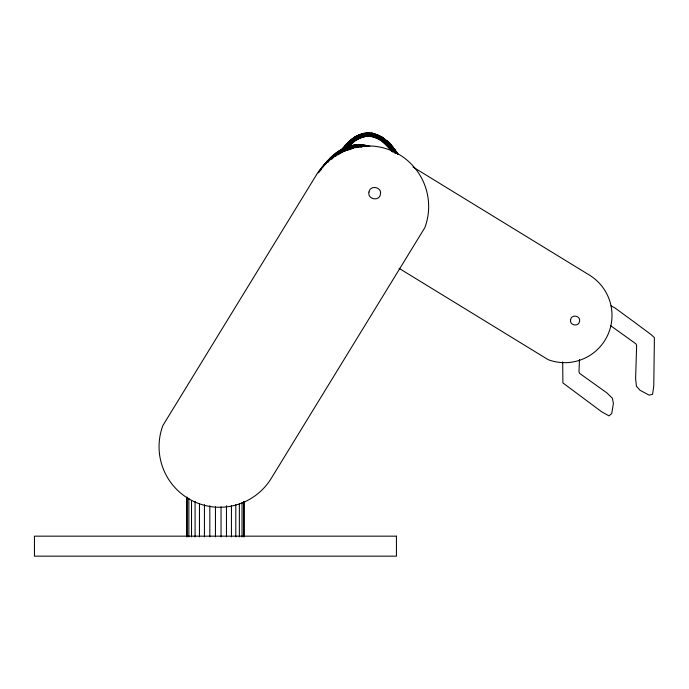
<?xml version="1.0" encoding="UTF-8"?>
<svg xmlns="http://www.w3.org/2000/svg" width="689" height="689" viewBox="0 0 689 689"><rect width="100%" height="100%" fill="white"/><g stroke="black" fill="none" stroke-linecap="round" stroke-linejoin="round"><path stroke-width="1.03" d="M562.698 361.854L562.904 382.92L601.661 411.781L609.033 415.889L611.763 413.495L613.391 403.341L612.375 398.208L606.949 392.954L579.75 373.455L578.984 371.905L579.483 359.615M373.61 136.973L369.089 136.31L369.226 132.839L366.565 132.899L358.762 135.104L353.827 137.912M332.727 155.645C340.642 148.523 351.218 143.863 362.001 144.785L361.803 147.102C353.276 146.395 344.75 149.375 337.954 154.439M371.337 136.551L371.888 133.123L366.574 132.96M365.764 146.55L366.005 145.379L369.907 146.412M382.162 137.206L374.532 133.709L373.593 137.042L378.089 138.833L379.605 135.922L372.723 133.528M375.979 137.473L382.516 141.598L390.577 149.573M377.064 134.76L375.841 137.809M377.133 134.588L379.648 135.828M378.364 138.308C368.451 131.384 354.335 137.817 347.368 146.766M392.67 151.744C382.92 134.768 360.097 129.308 347.583 146.955M396.657 152.725C392.153 146.111 386.632 139.927 379.518 136.086L379.682 135.767M384.729 143.226L380.517 139.789M384.436 139.057L382.119 137.275L386.873 140.78L391.197 145.078L398.113 154.31M380.492 139.824L378.39 138.256M380.294 140.134L382.162 137.214L384.565 138.885L382.473 141.658M361.871 146.344C351.485 145.439 341.382 150.021 333.734 156.799L332.709 155.619L329.816 158.306L324.545 164.137L318.309 172.879L319.92 170.441M320.161 170.605L321.281 169.012M320.359 170.743L321.479 169.149M340.917 150.753C347.084 142.235 355.584 133.942 366.565 132.899L366.841 136.362L369.089 136.31M340.969 150.788L342.855 148.273M341.072 150.857L347.032 143.708M322.409 167.418C332.511 152.932 350.572 140.625 368.839 146.464M323.796 166.032C333.631 152.588 350.615 141.452 367.805 146.447M343.131 148.488L349.306 141.701L353.913 138.033M343.286 148.609C357.548 126.199 384.677 130.988 396.459 152.855M344.405 148.187C358.573 126.63 384.669 132.271 395.968 153.191M344.664 148.393C358.745 126.983 384.445 132.676 395.684 153.371L396.959 152.519L395.133 149.926L393.901 150.831M344.931 148.609C354.112 133.752 376.263 129.549 387.761 144.173M345.189 148.824C357.832 128.43 384.195 133.098 394.539 152.915M324.657 164.232L332.804 155.731L342.571 148.988M325.217 164.68C334.673 152.588 349.909 142.752 365.825 146.223M384.591 143.39L385.642 142.184L394.814 152.725L393.574 151.072L392.515 151.856L386.693 145.258M385.814 141.986C386.443 139.032 390.818 143.148 387.959 143.984M346.937 143.605L344.853 145.879L345.956 146.835M347.764 147.119C354.809 138.343 367.642 132.254 378.27 138.48M347.911 147.248L355.533 140.427M328.653 161.26C337.584 151.261 351.054 143.751 364.791 146.412M386.632 145.31L387.718 144.225M388.829 143.105L391.059 145.198M347.015 143.682L353.81 137.878M347.178 143.837L349.34 141.736M347.79 144.432L349.202 143.054M349.435 143.295L348.031 144.664L346.877 143.553M348.513 145.138L349.9 143.786M349.426 144.681L350.804 143.338M348.944 145.551L350.994 143.553M351.347 143.941L349.332 145.93L348.229 144.854M331.616 158.763L333.734 156.799M331.883 159.038L333.984 157.092M388.613 147.394L389.802 146.326M390.008 146.146L391.197 145.078L393.169 147.48L391.972 148.445L395.038 152.562M349.116 141.486L351.39 139.54L353.5 142.192M351.097 142.244L352.544 141.004M334.725 156.489C342.14 150.056 351.898 145.87 361.837 146.723M335.698 156.179L337.179 154.982L335.784 153.122M390.517 149.625L391.783 151.158L390.517 149.625L391.757 148.617M378.519 138.007L385.211 142.683L391.498 148.833M391.042 145.224L393.212 147.446M351.597 139.798C359.115 133.158 370.579 130.979 379.518 136.086M353.268 141.908L354.723 140.84M380.414 139.953C371.423 133.33 358.581 135.957 351.399 143.992L350.322 142.812M394.84 150.142L397.949 154.405M338.17 154.741L339.711 153.664M353.75 137.791L356.187 136.25M355.61 140.539L360.063 138.041L364.593 136.689L363.913 133.278M357.677 138.911L355.653 140.608L353.707 137.731M340.487 153.13L347.144 149.702L353.431 147.928M342.502 148.858L346.171 147.239M344.733 151.167L347.273 150.013M358.857 135.311L361.406 134.355M346.214 147.343C353.397 144.526 361.492 143.984 368.882 146.292M348.152 149.72L353.491 148.256M348.246 149.995L349.986 149.418M362.285 137.094L364.559 136.508M364.524 136.327L366.048 136.103M364.576 136.611L369.089 136.233M357.117 147.455L354.335 147.73L353.948 145.224M366.582 133.08L371.862 133.304M369.097 136.129L371.362 136.37M362.001 144.785L366.005 145.379M374.532 133.709L371.888 133.123L374.515 133.761M611.074 305.856L615.311 308.198L633.889 321.789L651.234 334.69L654.404 337.713L653.775 386.029L652.561 394.384L649.004 395.098L639.943 390.215L636.49 386.296L635.611 378.786L636.645 345.344L635.878 343.794L610.376 325.518M379.605 135.922L382.068 137.361M412.969 167.014L589.551 275.187A47.265 47.265 0 0 1 548.177 359.684L399.043 268.322M319.885 170.424L324.795 164.344M380.647 139.583L387.097 144.845L392.868 151.597M322.142 167.229L322.84 167.737M342.812 148.238L343.51 148.781C357.669 126.518 384.54 131.306 396.227 153.01M384.453 139.032L388.932 143.002M385.073 139.841L386.598 141.09M383.601 140.168L385.082 141.374M382.576 141.512L386.787 145.155M346.214 147.058L346.92 147.679M327.094 161.157L328.257 162.208M386.443 141.271L387.89 142.632M386.253 141.486L388.415 143.519M386.038 141.727L392.23 148.238M385.375 142.494L391.447 148.876M384.824 143.114L388.889 147.153M329.816 158.306L330.909 159.417M388.794 143.14L390.896 145.353M387.063 144.879L389.061 146.99M349.056 141.426L350.09 142.563M389.75 146.369L391.705 148.66M391.249 149.031L393.1 151.425M393.074 147.558L394.961 150.056M392.894 147.696L394.806 150.168M339.066 150.891L340.667 153.406M357.858 139.238L356.342 136.525M342.519 148.893L343.733 151.244M358.693 134.932L360.089 138.119L362.336 137.266L361.286 133.959M346.154 147.205L347.463 150.512M350.021 146.068L350.856 149.125M357.953 144.716L358.039 146.998M244.225 501.463L244.225 536.843M243.665 501.463L243.665 536.843M242.028 502.531L242.028 536.843M239.367 503.607L239.367 536.843M235.793 504.675L235.793 536.843M231.435 505.752L231.435 536.843M226.457 505.752L226.457 536.843M221.057 506.82L221.057 536.843M215.442 506.82L215.442 536.843M209.826 505.752L209.826 536.843M204.426 504.675L204.426 536.843M199.457 503.607L199.457 536.843M195.09 501.463L195.09 536.843M191.516 500.386L191.516 536.843M188.855 498.242L188.855 536.843M187.219 497.174L187.219 536.843M186.667 497.174L186.667 536.843M368.968 192.042C367.194 199.354 379.286 201.756 380.44 194.315C382.214 187.003 370.131 184.6 368.968 192.042M570.595 319.662C569.209 325.372 578.639 327.249 579.544 321.444C580.93 315.734 571.5 313.857 570.595 319.662M316.578 174.618L162.88 425.518A60.572 60.572 0 0 0 271.156 478.536L424.846 227.637A60.572 60.572 0 0 0 316.578 174.618M396.433 536.163L34.45 536.163L34.45 556.161L396.433 556.161L396.433 536.163"/></g></svg>
